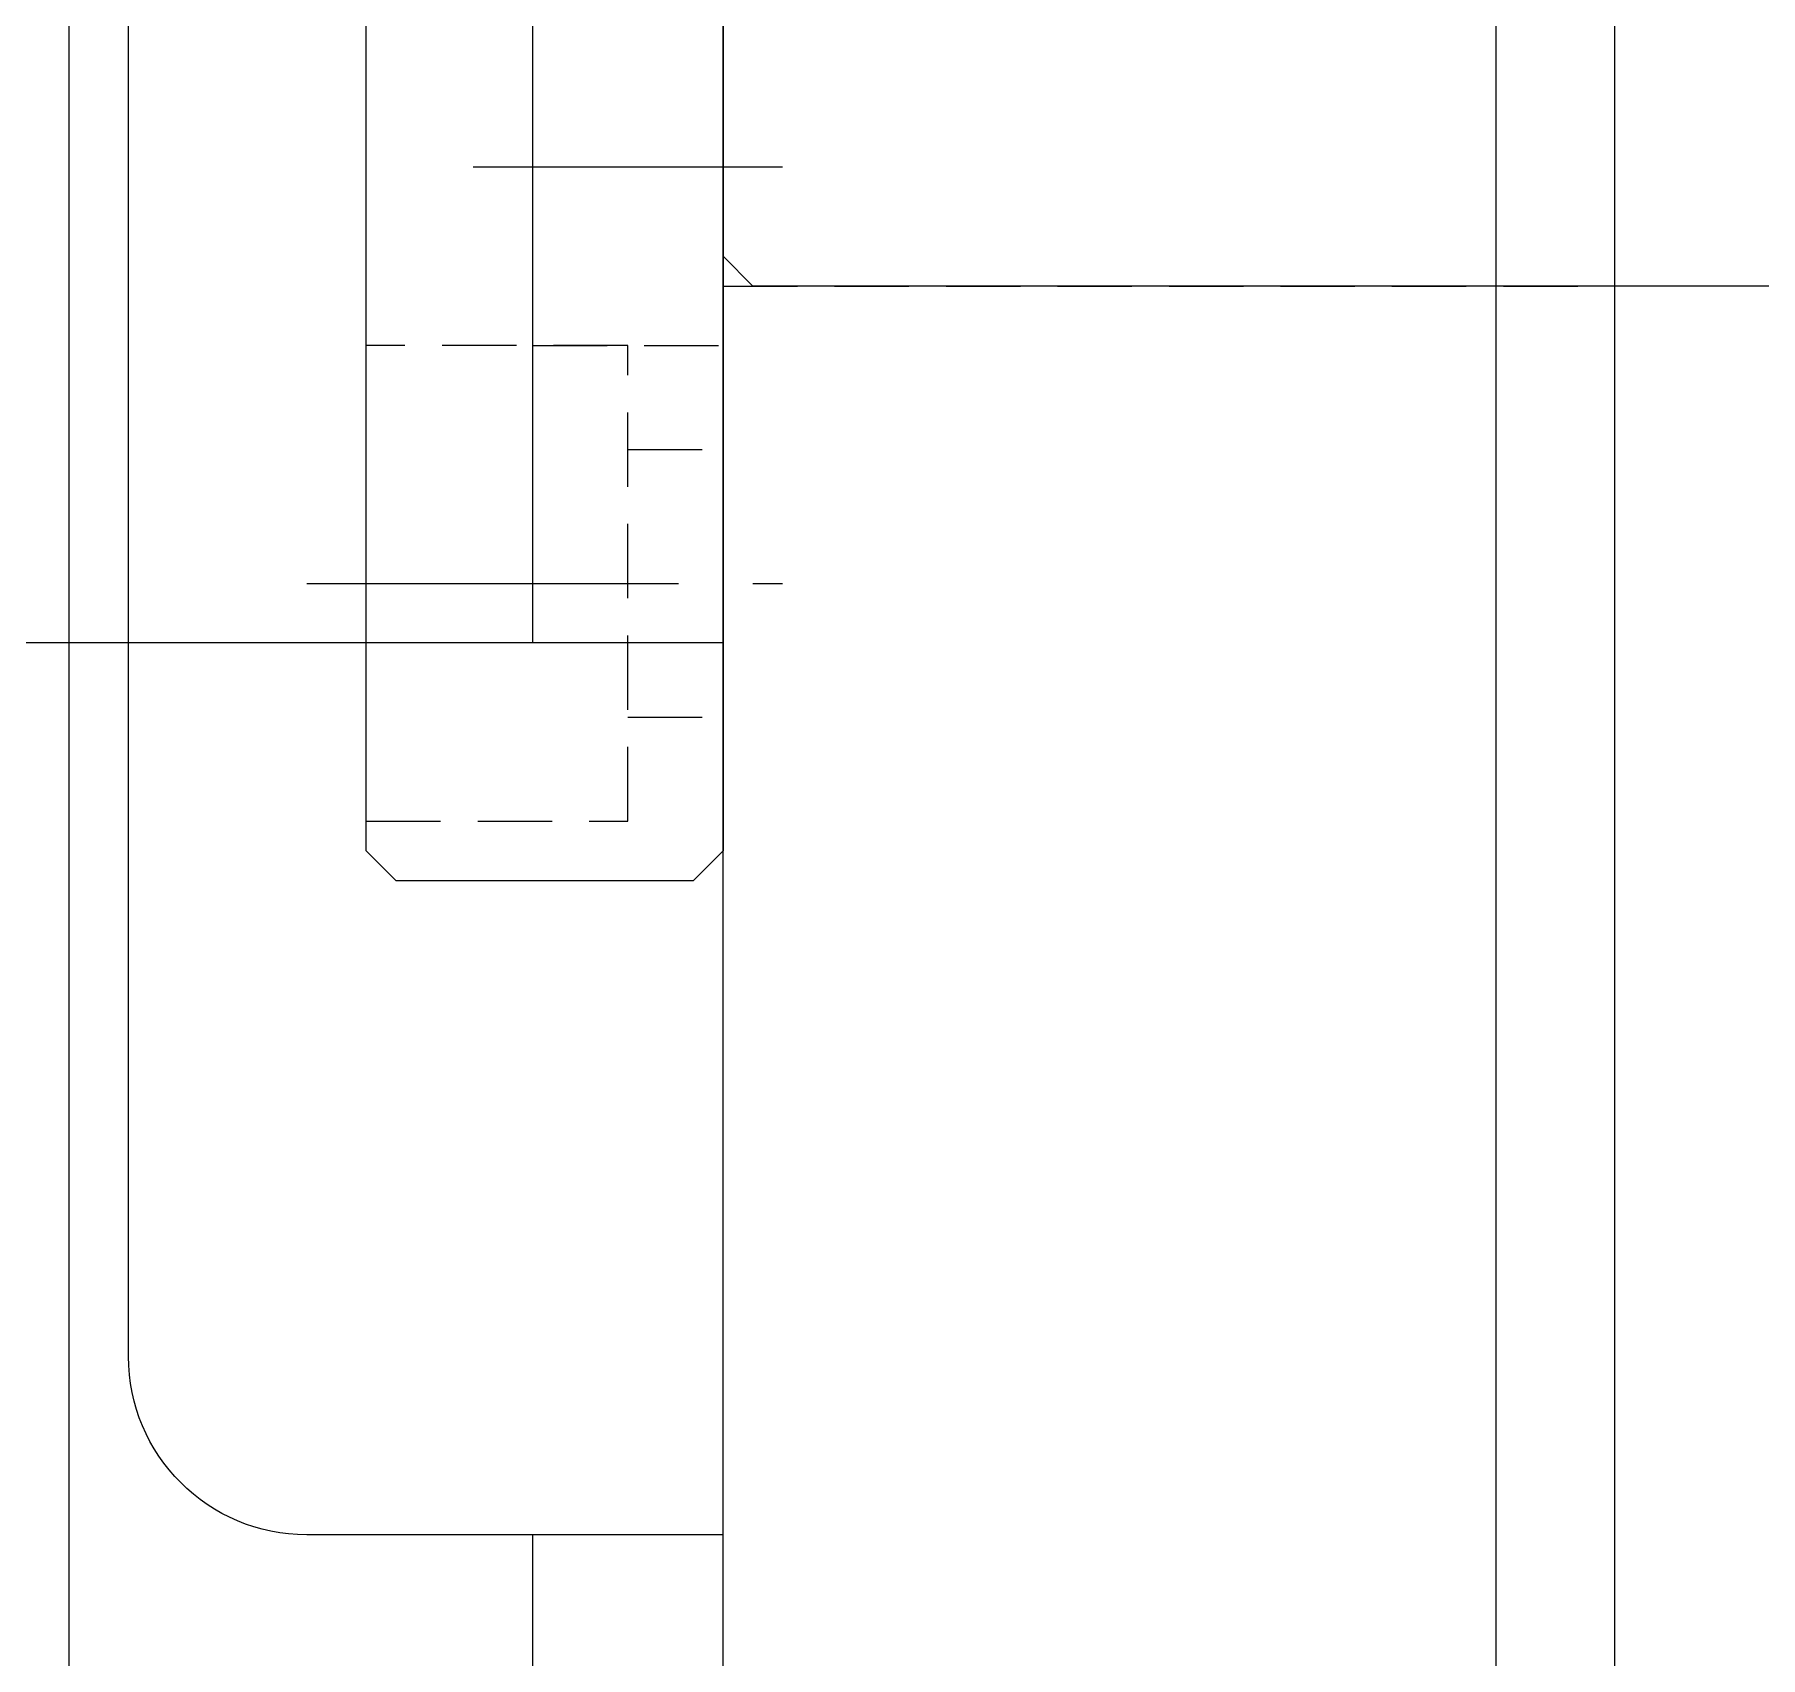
# Model space of a CAD drawing. Header units: inches. Extents: x 0 to 77285, y -118 to 40065.
# Drawn here: x 4408.56 to 4437.58, y 23745.99 to 23773.28 of the extents above; entities that cross this region are included whole.
import ezdxf

# ---------------------------------------------------------------- set-up
doc = ezdxf.new("R2010")
doc.units = ezdxf.units.IN
doc.header["$LTSCALE"] = 5
doc.header["$MEASUREMENT"] = 0
doc.linetypes.add('CENTER', pattern=[2, 1.25, -0.25, 0.25, -0.25])
doc.linetypes.add('HIDDEN', pattern=[0.375, 0.25, -0.125])
for name, color, linetype in [('11', 1, 'CENTER'), ('22', 2, 'HIDDEN'), ('44', 4, 'Continuous'), ('77', 40, 'HIDDEN'), ('99', 181, 'Continuous'), ('Y', 60, 'Continuous')]:
    doc.layers.add(name, color=color, linetype=linetype)

# ---------------------------------------------------------------- blocks, each defined once
blk = doc.blocks.new('A$Ccf0fb916')
for p, q in [((-24, 5.5), (-23.5, 6)), ((-23.5, 6), (23.5, 6)), ((-24, 0.5), (-24, 5.5)), ((-23.5, 0), (-24, 0.5)), ((23.5, 0), (-23.5, 0)), ((-13.5, 0), (-14, -0.5)), ((-14, -30.5), (-14, -0.5))]:
    blk.add_line(p, q)
at = {"layer": '11'}
blk.add_line((-19, 7), (-19, -1), dxfattribs=at)
at = {"layer": '22'}
for p, q in [((-23, 6), (-23, 1.6)), ((-15, 1.6), (-15, 6)), ((-23, 1.6), (-15, 1.6)), ((-21.25, 1.6), (-21.25, 0)), ((-16.75, 1.6), (-16.75, 0))]:
    blk.add_line(p, q, dxfattribs=at)
blk = doc.blocks.new('A$C8b1ceeae')
for p, q in [((-10, 0), (10, 0)), ((10, 0), (10, -7)), ((-10, -3.2), (10, -3.2)), ((13, -10), (97, -10))]:
    blk.add_line(p, q)
blk.add_arc((13, -7), 3, 180, 270)
blk = doc.blocks.new('A$C9c3b0687E')
for p in [(114.497, 28.5), (114.5, 28.5)]:
    blk.add_line(p, (8.5, 28.5))
blk = doc.blocks.new('A$C4762031a')
for p, q in [((-20, 0), (20, 0)), ((-20, 0), (-20, -67)), ((-20, -3.2), (20, -3.2))]:
    blk.add_line(p, q)
at = {"layer": '11'}
blk.add_line((-12, 1), (-12, -4.2), dxfattribs=at)
at = {"layer": '22'}
blk.add_line((-15, -3.2), (-15, 0), dxfattribs=at)
blk = doc.blocks.new('A$C8a6ad95f')
for p, q in [((-155, 15, 0), (155, 15, 0)), ((-155, 0, 0), (155, 0, 0))]:
    blk.add_line(p, q)
at = {"layer": '77'}
blk.add_line((63.5, 0, 0), (63.5, 15, 0), dxfattribs=at)
blk = doc.blocks.new('A$C9345a28b')
for name, p in [('A$C8a6ad95f', (125, -58, 0)), ('A$C4762031a', (202.5, -58, 0))]:
    blk.add_blockref(name, p)
at = {"layer": '44', "xscale": -1, "rotation": 180}
blk.add_blockref('A$Ccf0fb916', (202.5, -58, 0), dxfattribs=at)
at = {"layer": '99'}
blk.add_blockref('A$C9c3b0687E', (152, -97.5, 0), dxfattribs=at)
at = {"layer": 'Y'}
blk.add_blockref('A$C8b1ceeae', (157.5, -58, 0), dxfattribs=at)
blk = doc.blocks.new('A$C368a4807')
blk.add_blockref('A$C9345a28b', (0, 0))
blk = doc.blocks.new('A$C9cdbb54b')
blk.add_line((12.5, -45), (237.5, -45, 0))

msp = doc.modelspace()

# ---------------------------------------------------------------- block references
at = {"xscale": -1, "rotation": 270}
for name in ['A$C9cdbb54b', 'A$C368a4807']:
    msp.add_blockref(name, (4478.13583863, 23580.5504763, -0.00000001), dxfattribs=at)

doc.saveas('drawing.dxf')
